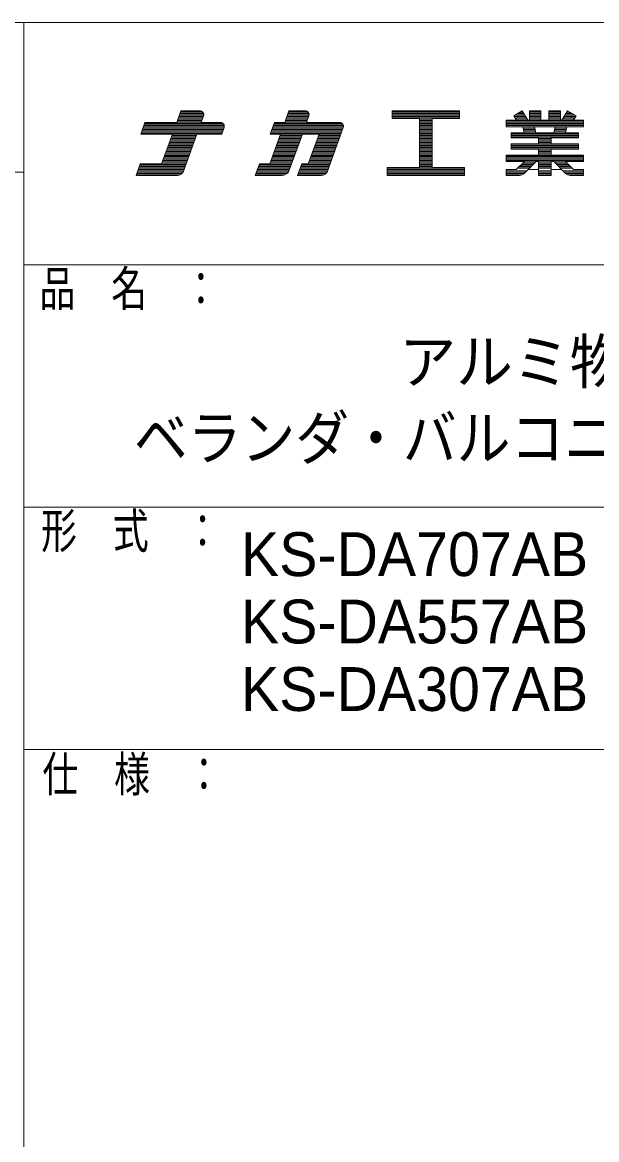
# Model space of a CAD drawing. Units: millimetres, scale not verified. Extents: x -800 to 819, y -554 to 554.
# Drawn here: x 515.7 to 657.9, y 277.5 to 554 of the extents above; entities that cross this region are included whole.
import ezdxf
from ezdxf.enums import TextEntityAlignment as Align

# ---------------------------------------------------------------- set-up
doc = ezdxf.new("R2010")
doc.units = ezdxf.units.MM
doc.header["$LTSCALE"] = 5
for name, color, linetype, lineweight in [('0-0_zumenwaku', 6, 'Continuous', 9), ('0-2_sunpou', 1, 'Continuous', 9), ('0-4_logo', 4, 'Continuous', 9), ('0-5_shade', 6, 'Continuous', 9)]:
    doc.layers.add(name, color=color, linetype=linetype, lineweight=lineweight)
doc.layers.add('0-1_moji', color=2, linetype='Continuous')
doc.styles.add('ＭＳ Ｐゴシック', font='')
doc.styles.get('ＭＳ Ｐゴシック').set_extended_font_data('MS PGothic')

# ---------------------------------------------------------------- blocks, each defined once
blk = doc.blocks.new('nakalogo')
at = {"layer": '0-4_logo'}
for p, q in [((31.49, -504.04), (34.77, -495.04)), ((34.77, -495.04), (49.42, -495.04)), ((50.43, -504.04), (52.24, -499.07)), ((115.13, -504.04), (118.4, -495.04)), ((118.4, -495.04), (131.05, -495.04)), ((132.06, -504.04), (133.87, -499.07)), ((198.3, -495.04), (250.3, -495.04)), ((198.3, -495.04), (198.3, -501.04)), ((198.3, -501.04), (219.3, -501.04)), ((219.3, -501.04), (219.3, -539.04)), ((229.3, -501.04), (250.3, -501.04)), ((229.3, -501.04), (229.3, -539.04)), ((250.3, -495.04), (250.3, -501.04)), ((292.31, -498.87), (298.94, -495.04)), ((294.37, -502.44), (292.31, -498.87)), ((303.21, -502.44), (298.94, -495.04)), ((304.4, -495.04), (304.4, -502.44)), ((304.4, -495.04), (313.4, -495.04)), ((313.4, -495.04), (313.4, -502.44)), ((319.4, -495.04), (319.4, -502.44)), ((319.4, -495.04), (328.4, -495.04)), ((328.4, -495.04), (328.4, -502.44)), ((329.59, -502.44), (333.87, -495.04)), ((340.5, -498.87), (333.87, -495.04)), ((338.44, -502.44), (340.5, -498.87)), ((3.64, -513.04), (6.92, -504.04)), ((50.43, -504.04), (65.36, -504.04)), ((66.37, -513.04), (68.18, -508.07)), ((103.85, -513.04), (107.13, -504.04)), ((107.13, -504.04), (115.13, -504.04)), ((132.06, -504.04), (157.55, -504.04)), ((148.11, -541.75), (160.37, -508.07)), ((286.4, -502.44), (294.37, -502.44)), ((286.4, -502.44), (286.4, -507.44)), ((286.4, -507.44), (299.36, -507.44)), ((299.36, -507.44), (300.49, -512.04)), ((303.21, -502.44), (304.4, -502.44)), ((308.38, -507.44), (324.43, -507.44)), ((308.38, -507.44), (309.45, -512.04)), ((313.4, -502.44), (319.4, -502.44)), ((324.43, -507.44), (323.36, -512.04)), ((328.4, -502.44), (329.59, -502.44)), ((333.45, -507.44), (332.31, -512.04)), ((333.45, -507.44), (346.4, -507.44)), ((338.44, -502.44), (346.4, -502.44)), ((346.4, -502.44), (346.4, -507.44)), ((28.22, -513.04), (3.64, -513.04)), ((19.84, -536.04), (28.22, -513.04)), ((36.7, -541.75), (47.15, -513.04)), ((47.15, -513.04), (66.37, -513.04)), ((103.48, -536.04), (111.85, -513.04)), ((103.85, -513.04), (111.85, -513.04)), ((118.58, -541.1), (128.79, -513.04)), ((128.79, -513.04), (141.63, -513.04)), ((133.26, -536.04), (141.63, -513.04)), ((290.4, -512.04), (300.49, -512.04)), ((290.4, -512.04), (290.4, -515.94)), ((290.4, -515.94), (311.4, -515.94)), ((309.45, -512.04), (323.36, -512.04)), ((311.4, -515.94), (311.4, -520.64)), ((321.4, -515.94), (321.4, -520.64)), ((321.4, -515.94), (342.4, -515.94)), ((332.31, -512.04), (342.4, -512.04)), ((342.4, -512.04), (342.4, -515.94)), ((290.4, -520.64), (311.4, -520.64)), ((290.4, -520.64), (290.4, -524.64)), ((290.4, -524.64), (311.4, -524.64)), ((311.4, -524.64), (311.4, -529.34)), ((321.4, -520.64), (342.4, -520.64)), ((321.4, -524.64), (342.4, -524.64)), ((321.4, -524.64), (321.4, -529.34)), ((342.4, -520.64), (342.4, -524.64)), ((286.4, -529.34), (311.4, -529.34)), ((286.4, -529.34), (286.4, -534.34)), ((286.4, -534.34), (300.52, -534.34)), ((294.32, -540.54), (300.52, -534.34)), ((300.33, -543.58), (309.57, -534.34)), ((300.52, -534.34), (300.52, -534.34)), ((321.4, -529.34), (346.4, -529.34)), ((321.4, -534.34), (323.24, -534.34)), ((321.4, -534.34), (321.4, -545.04)), ((332.47, -543.58), (323.24, -534.34)), ((332.29, -534.34), (346.4, -534.34)), ((338.49, -540.54), (332.29, -534.34)), ((346.4, -529.34), (346.4, -534.34)), ((0.01, -545.04), (3.28, -536.04)), ((3.28, -536.04), (19.84, -536.04)), ((92.2, -545.04), (95.48, -536.04)), ((95.48, -536.04), (103.48, -536.04)), ((194.3, -539.04), (219.3, -539.04)), ((194.3, -539.04), (194.3, -545.04)), ((229.3, -539.04), (254.3, -539.04)), ((254.3, -539.04), (254.3, -545.04)), ((286.4, -540.54), (294.32, -540.54)), ((286.4, -540.54), (286.4, -545.04)), ((338.49, -540.54), (346.4, -540.54)), ((346.4, -540.54), (346.4, -545.04)), ((0.01, -545.04), (32, -545.04)), ((92.2, -545.04), (112.94, -545.04)), ((124.98, -545.04), (143.41, -545.04)), ((194.3, -545.04), (254.3, -545.04)), ((286.4, -545.04), (296.79, -545.04)), ((311.4, -545.04), (321.4, -545.04)), ((336.01, -545.04), (346.4, -545.04))]:
    blk.add_line(p, q, dxfattribs=at)
for points in [[(6.92, -504.04), (31.49, -504.04), (6.92, -504.04)], [(309.57, -534.34), (311.4, -534.34), (311.4, -545.04)], [(124.98, -545.04), (128.26, -536.04), (133.26, -536.04)]]:
    blk.add_lwpolyline(points, dxfattribs=at)
for centre, radius, start, end in [((49.42, -498.04), 3, 340.00015, 90), ((131.05, -498.04), 3, 340.00284, 90), ((65.36, -507.04), 3, 340.00284, 90), ((157.55, -507.04), 3, 339.99904, 90), ((32, -540.04), 5, 270, 340.00026), ((112.94, -539.04), 6, 270, 340.00094), ((143.41, -540.04), 5, 270, 339.99904), ((296.79, -540.04), 5, 270, 314.98511), ((336.01, -540.04), 5, 224.98666, 270)]:
    blk.add_arc(centre, radius, start, end, dxfattribs=at)
at = {"layer": '0-5_shade'}
for p, q in [((51.7, -500.54), (32.77, -500.54)), ((52.07, -499.54), (33.13, -499.54)), ((52.38, -498.54), (33.49, -498.54)), ((52.37, -497.54), (33.86, -497.54)), ((52.01, -496.54), (34.22, -496.54)), ((51.06, -495.54), (34.59, -495.54)), ((133.33, -500.54), (116.4, -500.54)), ((133.7, -499.54), (116.77, -499.54)), ((134, -498.54), (117.13, -498.54)), ((134, -497.54), (117.49, -497.54)), ((133.64, -496.54), (117.86, -496.54)), ((132.69, -495.54), (118.22, -495.54)), ((250.3, -495.54), (198.3, -495.54)), ((250.3, -496.54), (198.3, -496.54)), ((250.3, -497.54), (198.3, -497.54)), ((250.3, -498.54), (198.3, -498.54)), ((250.3, -499.54), (198.3, -499.54)), ((250.3, -500.54), (198.3, -500.54)), ((301.54, -499.54), (292.7, -499.54)), ((300.96, -498.54), (292.88, -498.54)), ((302.11, -500.54), (293.27, -500.54)), ((300.38, -497.54), (294.61, -497.54)), ((299.81, -496.54), (296.34, -496.54)), ((299.23, -495.54), (298.07, -495.54)), ((313.4, -495.54), (304.4, -495.54)), ((313.4, -496.54), (304.4, -496.54)), ((313.4, -497.54), (304.4, -497.54)), ((313.4, -498.54), (304.4, -498.54)), ((313.4, -499.54), (304.4, -499.54)), ((313.4, -500.54), (304.4, -500.54)), ((328.4, -495.54), (319.4, -495.54)), ((328.4, -496.54), (319.4, -496.54)), ((328.4, -497.54), (319.4, -497.54)), ((328.4, -498.54), (319.4, -498.54)), ((328.4, -499.54), (319.4, -499.54)), ((328.4, -500.54), (319.4, -500.54)), ((339.54, -500.54), (330.69, -500.54)), ((340.11, -499.54), (331.27, -499.54)), ((339.93, -498.54), (331.85, -498.54)), ((338.2, -497.54), (332.42, -497.54)), ((336.47, -496.54), (333, -496.54)), ((334.74, -495.54), (333.58, -495.54)), ((67.64, -509.54), (4.92, -509.54)), ((68.01, -508.54), (5.28, -508.54)), ((68.31, -507.54), (5.64, -507.54)), ((68.31, -506.54), (6.01, -506.54)), ((67.95, -505.54), (6.37, -505.54)), ((67.01, -504.54), (6.74, -504.54)), ((50.61, -503.54), (31.67, -503.54)), ((50.98, -502.54), (32.04, -502.54)), ((51.34, -501.54), (32.4, -501.54)), ((66.37, -513.04), (68.18, -508.07)), ((159.83, -509.54), (105.13, -509.54)), ((160.2, -508.54), (105.49, -508.54)), ((160.51, -507.54), (105.85, -507.54)), ((160.5, -506.54), (106.22, -506.54)), ((160.14, -505.54), (106.58, -505.54)), ((159.2, -504.54), (106.95, -504.54)), ((132.24, -503.54), (115.31, -503.54)), ((132.61, -502.54), (115.68, -502.54)), ((132.97, -501.54), (116.04, -501.54)), ((148.11, -541.75), (160.37, -508.07)), ((229.3, -501.54), (219.3, -501.54)), ((229.3, -502.54), (219.3, -502.54)), ((229.3, -503.54), (219.3, -503.54)), ((229.3, -504.54), (219.3, -504.54)), ((229.3, -505.54), (219.3, -505.54)), ((229.3, -506.54), (219.3, -506.54)), ((229.3, -507.54), (219.3, -507.54)), ((229.3, -508.54), (219.3, -508.54)), ((229.3, -509.54), (219.3, -509.54)), ((346.4, -502.54), (286.4, -502.54)), ((346.4, -503.54), (286.4, -503.54)), ((346.4, -504.54), (286.4, -504.54)), ((346.4, -505.54), (286.4, -505.54)), ((346.4, -506.54), (286.4, -506.54)), ((302.69, -501.54), (293.85, -501.54)), ((308.4, -507.54), (299.38, -507.54)), ((308.64, -508.54), (299.63, -508.54)), ((308.87, -509.54), (299.88, -509.54)), ((313.4, -501.54), (304.4, -501.54)), ((328.4, -501.54), (319.4, -501.54)), ((332.93, -509.54), (323.94, -509.54)), ((333.18, -508.54), (324.17, -508.54)), ((333.42, -507.54), (324.41, -507.54)), ((338.96, -501.54), (330.11, -501.54)), ((66.55, -512.54), (3.82, -512.54)), ((66.92, -511.54), (4.19, -511.54)), ((67.28, -510.54), (4.55, -510.54)), ((45.51, -517.54), (26.58, -517.54)), ((45.88, -516.54), (26.94, -516.54)), ((46.24, -515.54), (27.31, -515.54)), ((46.6, -514.54), (27.67, -514.54)), ((46.97, -513.54), (28.04, -513.54)), ((158.74, -512.54), (104.03, -512.54)), ((159.11, -511.54), (104.4, -511.54)), ((159.47, -510.54), (104.76, -510.54)), ((127.15, -517.54), (110.21, -517.54)), ((127.52, -516.54), (110.58, -516.54)), ((127.88, -515.54), (110.94, -515.54)), ((128.24, -514.54), (111.3, -514.54)), ((128.61, -513.54), (111.67, -513.54)), ((156.92, -517.54), (139.99, -517.54)), ((157.29, -516.54), (140.36, -516.54)), ((157.65, -515.54), (140.72, -515.54)), ((158.01, -514.54), (141.08, -514.54)), ((158.38, -513.54), (141.45, -513.54)), ((229.3, -510.54), (219.3, -510.54)), ((229.3, -511.54), (219.3, -511.54)), ((229.3, -512.54), (219.3, -512.54)), ((229.3, -513.54), (219.3, -513.54)), ((229.3, -514.54), (219.3, -514.54)), ((229.3, -515.54), (219.3, -515.54)), ((229.3, -516.54), (219.3, -516.54)), ((229.3, -517.54), (219.3, -517.54)), ((342.4, -512.54), (290.4, -512.54)), ((342.4, -513.54), (290.4, -513.54)), ((342.4, -514.54), (290.4, -514.54)), ((342.4, -515.54), (290.4, -515.54)), ((309.1, -510.54), (300.12, -510.54)), ((309.33, -511.54), (300.37, -511.54)), ((321.4, -516.54), (311.4, -516.54)), ((321.4, -517.54), (311.4, -517.54)), ((332.43, -511.54), (323.48, -511.54)), ((332.68, -510.54), (323.71, -510.54)), ((42.24, -526.54), (23.3, -526.54)), ((42.6, -525.54), (23.67, -525.54)), ((42.96, -524.54), (24.03, -524.54)), ((43.33, -523.54), (24.39, -523.54)), ((43.69, -522.54), (24.76, -522.54)), ((44.06, -521.54), (25.12, -521.54)), ((44.42, -520.54), (25.49, -520.54)), ((44.78, -519.54), (25.85, -519.54)), ((45.15, -518.54), (26.22, -518.54)), ((123.88, -526.54), (106.94, -526.54)), ((124.24, -525.54), (107.3, -525.54)), ((124.6, -524.54), (107.67, -524.54)), ((124.97, -523.54), (108.03, -523.54)), ((125.33, -522.54), (108.39, -522.54)), ((125.7, -521.54), (108.76, -521.54)), ((126.06, -520.54), (109.12, -520.54)), ((126.42, -519.54), (109.49, -519.54)), ((126.79, -518.54), (109.85, -518.54)), ((153.65, -526.54), (136.72, -526.54)), ((154.01, -525.54), (137.08, -525.54)), ((154.37, -524.54), (137.45, -524.54)), ((154.74, -523.54), (137.81, -523.54)), ((155.1, -522.54), (138.17, -522.54)), ((155.47, -521.54), (138.54, -521.54)), ((155.83, -520.54), (138.9, -520.54)), ((156.19, -519.54), (139.26, -519.54)), ((156.56, -518.54), (139.63, -518.54)), ((229.3, -518.54), (219.3, -518.54)), ((229.3, -519.54), (219.3, -519.54)), ((229.3, -520.54), (219.3, -520.54)), ((229.3, -521.54), (219.3, -521.54)), ((229.3, -522.54), (219.3, -522.54)), ((229.3, -523.54), (219.3, -523.54)), ((229.3, -524.54), (219.3, -524.54)), ((229.3, -525.54), (219.3, -525.54)), ((229.3, -526.54), (219.3, -526.54)), ((342.4, -521.54), (290.4, -521.54)), ((342.4, -522.54), (290.4, -522.54)), ((342.4, -523.54), (290.4, -523.54)), ((342.4, -524.54), (290.4, -524.54)), ((321.4, -518.54), (311.4, -518.54)), ((321.4, -519.54), (311.4, -519.54)), ((321.4, -520.54), (311.4, -520.54)), ((321.4, -525.54), (311.4, -525.54)), ((321.4, -526.54), (311.4, -526.54)), ((38.96, -535.54), (20.02, -535.54)), ((39.32, -534.54), (20.39, -534.54)), ((39.69, -533.54), (20.75, -533.54)), ((40.05, -532.54), (21.12, -532.54)), ((40.42, -531.54), (21.48, -531.54)), ((40.78, -530.54), (21.84, -530.54)), ((41.14, -529.54), (22.21, -529.54)), ((41.51, -528.54), (22.57, -528.54)), ((41.87, -527.54), (22.94, -527.54)), ((120.6, -535.54), (103.66, -535.54)), ((120.97, -534.54), (104.03, -534.54)), ((121.33, -533.54), (104.39, -533.54)), ((121.69, -532.54), (104.75, -532.54)), ((122.06, -531.54), (105.12, -531.54)), ((122.42, -530.54), (105.48, -530.54)), ((122.78, -529.54), (105.85, -529.54)), ((123.15, -528.54), (106.21, -528.54)), ((123.51, -527.54), (106.57, -527.54)), ((150.37, -535.54), (133.44, -535.54)), ((150.73, -534.54), (133.81, -534.54)), ((151.1, -533.54), (134.17, -533.54)), ((151.46, -532.54), (134.53, -532.54)), ((151.83, -531.54), (134.9, -531.54)), ((152.19, -530.54), (135.26, -530.54)), ((152.55, -529.54), (135.63, -529.54)), ((152.92, -528.54), (135.99, -528.54)), ((153.28, -527.54), (136.35, -527.54)), ((229.3, -527.54), (219.3, -527.54)), ((229.3, -528.54), (219.3, -528.54)), ((229.3, -529.54), (219.3, -529.54)), ((229.3, -530.54), (219.3, -530.54)), ((229.3, -531.54), (219.3, -531.54)), ((229.3, -532.54), (219.3, -532.54)), ((229.3, -533.54), (219.3, -533.54)), ((229.3, -534.54), (219.3, -534.54)), ((229.3, -535.54), (219.3, -535.54)), ((346.4, -529.54), (286.4, -529.54)), ((346.4, -530.54), (286.4, -530.54)), ((346.4, -531.54), (286.4, -531.54)), ((346.4, -532.54), (286.4, -532.54)), ((346.4, -533.54), (286.4, -533.54)), ((308.37, -535.54), (299.32, -535.54)), ((309.37, -534.54), (300.32, -534.54)), ((321.4, -527.54), (311.4, -527.54)), ((321.4, -528.54), (311.4, -528.54)), ((321.4, -534.54), (311.4, -534.54)), ((321.4, -535.54), (311.4, -535.54)), ((332.49, -534.54), (323.44, -534.54)), ((333.49, -535.54), (324.44, -535.54)), ((35.57, -543.54), (0.56, -543.54)), ((36.32, -542.54), (0.92, -542.54)), ((36.78, -541.54), (1.28, -541.54)), ((37.14, -540.54), (1.65, -540.54)), ((37.5, -539.54), (2.01, -539.54)), ((37.87, -538.54), (2.37, -538.54)), ((38.23, -537.54), (2.74, -537.54)), ((38.6, -536.54), (3.1, -536.54)), ((116.88, -543.54), (92.75, -543.54)), ((117.81, -542.54), (93.11, -542.54)), ((118.39, -541.54), (93.48, -541.54)), ((118.78, -540.54), (93.84, -540.54)), ((119.15, -539.54), (94.2, -539.54)), ((119.51, -538.54), (94.57, -538.54)), ((119.87, -537.54), (94.93, -537.54)), ((120.24, -536.54), (95.3, -536.54)), ((146.98, -543.54), (125.53, -543.54)), ((147.73, -542.54), (125.89, -542.54)), ((148.19, -541.54), (126.26, -541.54)), ((148.55, -540.54), (126.62, -540.54)), ((148.91, -539.54), (126.98, -539.54)), ((149.28, -538.54), (127.35, -538.54)), ((149.64, -537.54), (127.71, -537.54)), ((150.01, -536.54), (128.08, -536.54)), ((254.3, -539.54), (194.3, -539.54)), ((254.3, -540.54), (194.3, -540.54)), ((254.3, -541.54), (194.3, -541.54)), ((254.3, -542.54), (194.3, -542.54)), ((254.3, -543.54), (194.3, -543.54)), ((229.3, -536.54), (219.3, -536.54)), ((229.3, -537.54), (219.3, -537.54)), ((229.3, -538.54), (219.3, -538.54)), ((294.32, -540.54), (286.4, -540.54)), ((302.37, -541.54), (286.4, -541.54)), ((301.37, -542.54), (286.4, -542.54)), ((300.37, -543.54), (286.4, -543.54)), ((304.37, -539.54), (295.32, -539.54)), ((305.37, -538.54), (296.32, -538.54)), ((306.37, -537.54), (297.32, -537.54)), ((307.37, -536.54), (298.32, -536.54)), ((311.4, -540.54), (303.37, -540.54)), ((321.4, -536.54), (311.4, -536.54)), ((321.4, -537.54), (311.4, -537.54)), ((321.4, -538.54), (311.4, -538.54)), ((321.4, -539.54), (311.4, -539.54)), ((321.4, -541.54), (311.4, -541.54)), ((321.4, -542.54), (311.4, -542.54)), ((321.4, -543.54), (311.4, -543.54)), ((329.44, -540.54), (321.4, -540.54)), ((334.49, -536.54), (325.44, -536.54)), ((335.49, -537.54), (326.44, -537.54)), ((336.49, -538.54), (327.44, -538.54)), ((337.49, -539.54), (328.44, -539.54)), ((346.4, -541.54), (330.44, -541.54)), ((346.4, -542.54), (331.44, -542.54)), ((346.4, -543.54), (332.44, -543.54)), ((346.4, -540.54), (338.49, -540.54)), ((34.16, -544.54), (0.19, -544.54)), ((115.29, -544.54), (92.38, -544.54)), ((145.57, -544.54), (125.16, -544.54)), ((254.3, -544.54), (194.3, -544.54)), ((298.96, -544.54), (286.4, -544.54)), ((321.4, -544.54), (311.4, -544.54)), ((346.4, -544.54), (333.85, -544.54))]:
    blk.add_line(p, q, dxfattribs=at)
for points in [[(49.42, -495.04), (34.77, -495.04), (31.49, -504.04), (6.92, -504.04), (3.64, -513.04), (28.22, -513.04), (19.84, -536.04), (3.28, -536.04), (0.01, -545.04), (32, -545.04)], [(65.36, -504.04), (50.43, -504.04), (52.24, -499.07)], [(131.05, -495.04), (118.4, -495.04), (115.13, -504.04), (107.13, -504.04), (103.85, -513.04), (111.85, -513.04), (103.48, -536.04), (95.48, -536.04), (92.2, -545.04), (112.94, -545.04)], [(157.55, -504.04), (132.06, -504.04), (133.87, -499.07)], [(321.4, -520.64), (321.4, -515.94), (342.4, -515.94), (342.4, -512.04), (332.31, -512.04), (333.45, -507.44), (346.4, -507.44), (346.4, -502.44), (338.44, -502.44), (340.5, -498.87), (333.87, -495.04), (329.59, -502.44), (328.4, -502.44), (328.4, -495.04), (319.4, -495.04), (319.4, -502.44), (313.4, -502.44), (313.4, -495.04), (304.4, -495.04), (304.4, -502.44), (303.21, -502.44), (298.94, -495.04), (292.31, -498.87), (294.37, -502.44), (286.4, -502.44), (286.4, -507.44), (299.36, -507.44), (300.49, -512.04), (290.4, -512.04), (290.4, -515.94), (311.4, -515.94), (311.4, -520.64), (290.4, -520.64), (290.4, -524.64), (311.4, -524.64), (311.4, -529.34), (286.4, -529.34), (286.4, -534.34), (300.52, -534.34), (294.32, -540.54)], [(36.7, -541.75), (47.15, -513.04), (66.37, -513.04)], [(118.58, -541.1), (128.79, -513.04), (141.63, -513.04)], [(141.63, -513.04), (133.26, -536.04), (128.26, -536.04), (124.98, -545.04), (143.41, -545.04)], [(336.01, -545.04), (346.4, -545.04), (346.4, -540.54), (338.49, -540.54), (332.29, -534.34), (346.4, -534.34), (346.4, -529.34), (321.4, -529.34), (321.4, -524.64), (342.4, -524.64), (342.4, -520.64), (321.4, -520.64)], [(300.33, -543.58), (309.57, -534.34), (311.4, -534.34), (311.4, -545.04), (321.4, -545.04), (321.4, -534.34), (323.24, -534.34), (332.47, -543.58)], [(294.32, -540.54), (286.4, -540.54), (286.4, -545.04), (296.79, -545.04)]]:
    blk.add_lwpolyline(points, dxfattribs=at)
for points in [[(250.3, -495.04), (198.3, -495.04), (198.3, -501.04), (219.3, -501.04), (219.3, -539.04), (194.3, -539.04), (194.3, -545.04), (254.3, -545.04), (254.3, -539.04), (229.3, -539.04), (229.3, -501.04), (250.3, -501.04)], [(309.45, -512.04), (308.38, -507.44), (324.43, -507.44), (323.36, -512.04)]]:
    blk.add_lwpolyline(points, close=True, dxfattribs=at)
for centre, radius, start, end in [((49.42, -498.04), 3, 340.00015, 90), ((131.05, -498.04), 3, 340.00284, 90), ((65.36, -507.04), 3, 340.00284, 90), ((157.55, -507.04), 3, 339.99904, 90), ((32, -540.04), 5, 270, 340.00026), ((112.94, -539.04), 6, 270, 340.001), ((143.41, -540.04), 5, 270, 339.99904), ((296.79, -540.04), 5, 270, 314.98511), ((336.01, -540.04), 5, 224.98666, 270)]:
    blk.add_arc(centre, radius, start, end, dxfattribs=at)
blk = doc.blocks.new('ナカ工業ロゴa')
at = {"layer": '0-4_logo'}
blk.add_blockref('nakalogo', (0, 69.3), dxfattribs=at)

msp = doc.modelspace()

# ---------------------------------------------------------------- linework, layer by layer
at = {"layer": '0-0_zumenwaku'}
for p, q in [((516, 554), (516, -554)), ((-799.2, 516.953), (516, 516.953)), ((516, 494), (800, 494)), ((516, 434), (800, 434)), ((516, 374), (800, 374))]:
    msp.add_line(p, q, dxfattribs=at)
msp.add_lwpolyline([(-800, -554), (800, -554), (800, 554), (-800, 554)], close=True, dxfattribs=at)

# ---------------------------------------------------------------- block references
at = {"layer": '0-2_sunpou', "xscale": 0.3199999, "yscale": 0.3199999}
msp.add_blockref('ナカ工業ロゴa', (543.802, 668.356), dxfattribs=at)

# ---------------------------------------------------------------- texts
at = {"layer": '0-0_zumenwaku', "style": 'ＭＳ Ｐゴシック', "width": 0.75}
for s, p in [('品\u3000名\u3000：', (519.883, 481.163)), ('形\u3000式\u3000：', (520.291, 421.203)), ('仕\u3000様\u3000：', (520.611, 360.979))]:
    msp.add_text(s, height=8.688, dxfattribs=at).set_placement(p, align=Align.BOTTOM_LEFT)
at = {"layer": '0-1_moji', "style": 'ＭＳ Ｐゴシック'}
for s, width, p in [('アルミ物干金物', 0.95, (609.015, 461.362)), ('ベランダ・バルコニー向け壁面直付用', 0.9, (543.28, 442.485))]:
    msp.add_text(s, height=10.85, dxfattribs=dict(at, width=width)).set_placement(p, align=Align.BOTTOM_LEFT)
for s, p in [('KS-DA707AB', (569.791, 413.698)), ('KS-DA557AB', (569.791, 397.032)), ('KS-DA307AB', (569.791, 380.315))]:
    msp.add_text(s, height=10.85, dxfattribs=at).set_placement(p, align=Align.BOTTOM_LEFT)

doc.saveas('drawing.dxf')
